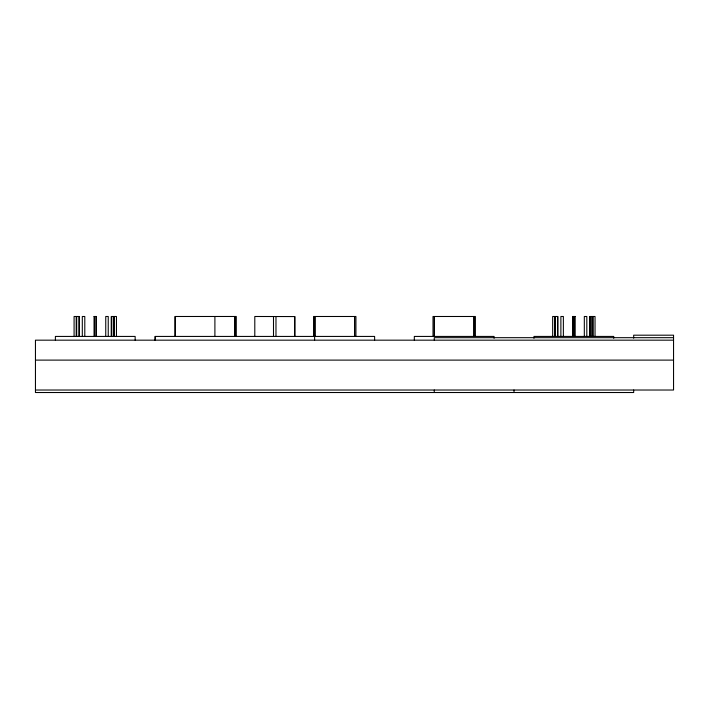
<?xml version="1.0" encoding="UTF-8"?>
<svg xmlns="http://www.w3.org/2000/svg" width="709" height="709" viewBox="0 0 709 709"><rect width="100%" height="100%" fill="white"/><g stroke="black" fill="none" stroke-linecap="round" stroke-linejoin="round"><path stroke-width="1.06" d="M94.022 316.489L96.521 316.489M572.597 316.489L575.096 316.489M673.55 337.679L434.262 337.679L434.262 340.169M673.55 340.169L35.45 340.169L35.45 392.52L633.669 392.52L633.669 390.021M35.45 360.11L673.55 360.11M35.45 390.021L673.55 390.021L673.55 335.189L633.669 335.189L633.669 338.175M613.728 338.299L613.728 336.429L533.966 336.429L533.966 338.299M595.037 336.429L595.037 316.489L589.879 316.489L589.879 336.429M592.892 316.489L592.919 336.429M592.813 316.489L592.813 336.429M592.432 316.489L592.432 336.429M591.811 316.489L591.811 336.429M590.039 316.489L590.039 336.429M586.813 336.429L586.813 316.489L584.322 316.489L584.322 336.429M574.928 316.489L574.928 336.429M574.724 316.489L574.724 336.429M573.226 316.489L573.226 336.429M572.969 316.489L572.969 336.429M572.766 316.489L572.766 336.429M563.371 336.429L563.371 316.489L560.881 316.489L560.881 336.429M557.823 336.429L557.823 316.489L552.666 316.489L552.666 336.429M557.655 316.489L557.655 336.429M555.262 316.489L555.262 336.429M554.784 316.489L554.784 336.429M514.025 390.021L514.025 392.52M494.084 338.299L494.084 336.429L414.322 336.429L414.322 340.169M475.393 336.429L475.393 316.489L433.013 316.489L433.013 336.429M474.099 316.489L474.099 336.429M474.002 316.489L474.002 336.429M434.404 316.489L434.404 336.429M434.307 316.489L434.307 336.429M434.262 390.021L434.262 392.52M374.618 340.169L374.618 336.429L155.094 336.429L155.094 340.169M355.927 336.429L355.927 316.489L313.555 316.489L313.555 336.429M354.633 316.489L354.633 336.429M354.535 316.489L354.535 336.429M314.947 316.489L314.947 336.429M314.849 316.489L314.849 336.429M314.619 336.429L314.619 340.169M294.855 336.5L294.855 316.56L254.797 316.489L254.797 336.429M294.678 316.489L294.678 336.429M275.978 316.489L275.978 336.429M273.497 316.489L273.497 336.429M236.283 336.421L236.283 316.48L175.052 316.489L175.052 336.429M234.989 316.48L234.989 336.421M234.892 316.48L234.892 336.421M214.898 316.489L214.898 336.429M175.238 316.56L175.238 336.5M155.271 336.5L155.271 340.231M135.153 340.169L135.153 336.429L55.391 336.429L55.391 340.169M116.462 336.429L116.462 316.489L111.304 316.489L111.304 336.429M114.344 316.489L114.317 336.429M114.238 316.489L114.238 336.429M113.857 316.489L113.857 336.429M113.236 316.489L113.236 336.429M111.464 316.489L111.464 336.429M108.238 336.429L108.238 316.489L105.747 316.489L105.747 336.429M96.344 316.489L96.353 336.429M96.149 316.489L96.149 336.429M94.651 316.489L94.651 336.429M94.394 316.489L94.394 336.429M94.191 316.489L94.191 336.429M84.796 336.429L84.796 316.489L82.306 316.489L82.306 336.429M79.248 336.429L79.248 316.489L74.09 316.489L74.09 336.429M79.08 316.489L79.08 336.429M76.687 316.489L76.687 336.429M76.209 316.489L76.209 336.429"/></g></svg>
